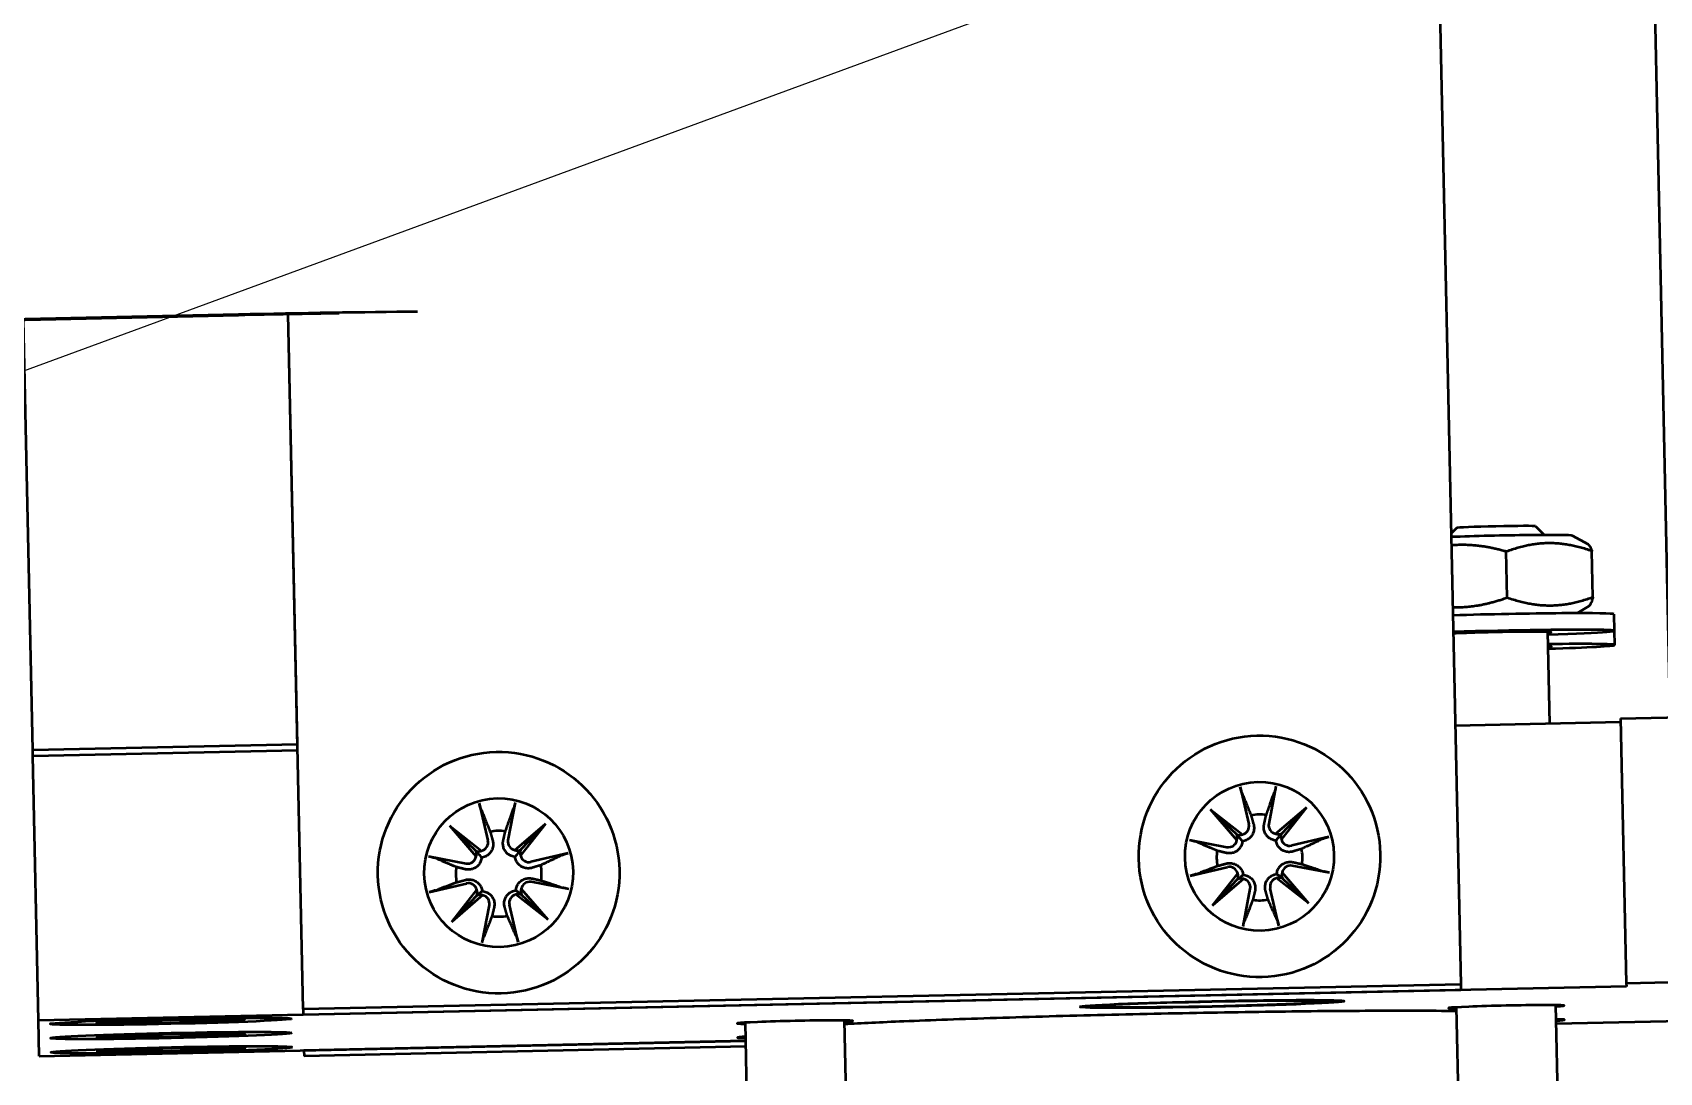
# Model space of a CAD drawing. Header units: millimetres. Extents: x 0 to 2625, y 0 to 1856.
# Drawn here: x 1820.19 to 1869.36, y 1481.86 to 1513.28 of the extents above; entities that cross this region are included whole.
import ezdxf

# ---------------------------------------------------------------- set-up
doc = ezdxf.new("R2010")
doc.units = ezdxf.units.MM
doc.header["$LTSCALE"] = 6.25
doc.layers.add('Symbol (ISO)', color=7, linetype='Continuous', lineweight=25)
doc.layers.add('Visible (ISO)', color=7, linetype='Continuous', lineweight=50)
doc.styles.add('Note Text (ISO)', font='tahoma.ttf')
doc.dimstyles.new('Default - Method 1b (ISO)$7', dxfattribs={"dimscale": 6.25, "dimtxt": 3.5, "dimasz": 2.5, "dimexe": 3.175, "dimexo": 0, "dimgap": 0.762, "dimtad": 1, "dimtoh": 1, "dimrnd": 1e-08, "dimtxsty": 'Note Text (ISO)', "dimcen": 0.09, "dimdle": 10, "dimclrd": 256, "dimclre": 256, "dimclrt": 256, "dimazin": 2, "dimtfac": 1, "dimtmove": 0, "dimatfit": 3, "dimfxl": 1, "dimtolj": 1, "dimlwd": -1, "dimlwe": -1, "dimarcsym": 0})

msp = doc.modelspace()

# ---------------------------------------------------------------- linework, layer by layer
at = {"layer": 'Visible (ISO)'}
for p, q in [((1860.038, 1639.453), (1863.361, 1484.524)), ((1869.69, 1492.595), (1868.271, 1558.745)), ((1826.419, 1504.764), (1810.423, 1504.421)), ((1810.423, 1504.399), (1826.419, 1504.742)), ((1828.369, 1483.773), (1827.919, 1504.772)), ((1828.198, 1491.77), (1827.919, 1504.772)), ((1820.2, 1491.598), (1819.921, 1504.603)), ((1863.231, 1498.314), (1863.069, 1498.145)), ((1865.617, 1498.365), (1865.892, 1498.102)), ((1866.728, 1498.083), (1867.207, 1497.821)), ((1864.764, 1496.213), (1864.734, 1497.601)), ((1867.355, 1496.229), (1867.325, 1497.617)), ((1866.877, 1495.739), (1867.228, 1495.952)), ((1867.981, 1495.708), (1867.992, 1495.209)), ((1866.052, 1492.41), (1865.992, 1495.178)), ((1867.992, 1495.209), (1868.001, 1494.78)), ((1868.19, 1492.563), (1893.184, 1493.099)), ((1863.194, 1492.349), (1868.192, 1492.456)), ((1868.19, 1492.563), (1868.362, 1484.567)), ((1828.198, 1491.77), (1820.2, 1491.598)), ((1820.203, 1491.427), (1820.2, 1491.598)), ((1820.203, 1491.427), (1828.202, 1491.598)), ((1820.375, 1483.43), (1820.203, 1491.427)), ((1856.691, 1490.49), (1856.953, 1489.366)), ((1857.773, 1490.513), (1857.559, 1489.379)), ((1833.696, 1489.997), (1833.959, 1488.873)), ((1834.778, 1490.02), (1834.564, 1488.885)), ((1857.765, 1489.075), (1858.695, 1489.873)), ((1858.695, 1489.873), (1857.937, 1488.91)), ((1858.695, 1489.873), (1857.938, 1489.079)), ((1834.771, 1488.582), (1835.7, 1489.38)), ((1835.7, 1489.38), (1834.942, 1488.417)), ((1835.7, 1489.38), (1834.943, 1488.586)), ((1855.797, 1489.811), (1856.76, 1489.053)), ((1855.797, 1489.811), (1856.587, 1489.05)), ((1856.595, 1488.881), (1855.797, 1489.811)), ((1832.802, 1489.318), (1833.765, 1488.56)), ((1832.802, 1489.318), (1833.592, 1488.557)), ((1833.601, 1488.388), (1832.802, 1489.318)), ((1855.157, 1488.889), (1856.291, 1488.675)), ((1859.374, 1488.98), (1858.25, 1488.717)), ((1832.162, 1488.396), (1833.297, 1488.182)), ((1836.379, 1488.486), (1835.255, 1488.224)), ((1855.18, 1487.807), (1856.304, 1488.07)), ((1857.959, 1487.905), (1858.757, 1486.976)), ((1859.397, 1487.897), (1858.263, 1488.112)), ((1832.185, 1487.314), (1833.31, 1487.577)), ((1834.964, 1487.412), (1835.763, 1486.482)), ((1836.402, 1487.404), (1835.268, 1487.619)), ((1855.859, 1486.913), (1856.617, 1487.876)), ((1856.789, 1487.712), (1855.859, 1486.913)), ((1855.859, 1486.913), (1856.616, 1487.7)), ((1856.781, 1486.274), (1856.995, 1487.408)), ((1857.863, 1486.297), (1857.601, 1487.421)), ((1858.757, 1486.976), (1857.794, 1487.733)), ((1858.757, 1486.976), (1857.967, 1487.728)), ((1832.864, 1486.42), (1833.622, 1487.383)), ((1833.794, 1487.219), (1832.864, 1486.42)), ((1832.864, 1486.42), (1833.621, 1487.206)), ((1833.786, 1485.78), (1834.001, 1486.915)), ((1834.869, 1485.804), (1834.606, 1486.928)), ((1835.763, 1486.482), (1834.799, 1487.24)), ((1835.763, 1486.482), (1834.972, 1487.235)), ((1868.362, 1484.567), (1893.356, 1485.103)), ((1868.364, 1484.46), (1820.375, 1483.43)), ((1863.361, 1484.524), (1828.369, 1483.773)), ((1863.361, 1484.524), (1863.365, 1484.352)), ((1868.362, 1484.567), (1868.364, 1484.46)), ((1863.365, 1484.352), (1828.373, 1483.602)), ((1859.34, 1484.007), (1859.38, 1484.049)), ((1824.917, 1483.466), (1824.678, 1483.436)), ((1824.879, 1483.434), (1825.825, 1483.471)), ((1825.825, 1483.471), (1825.047, 1483.434)), ((1826.485, 1483.466), (1825.355, 1483.436)), ((1828.369, 1483.773), (1828.373, 1483.602)), ((1852.343, 1483.857), (1852.301, 1483.898)), ((1863.383, 1476.924), (1863.235, 1483.833)), ((1866.382, 1476.988), (1866.234, 1483.897)), ((1820.398, 1482.358), (1820.375, 1483.43)), ((1822.267, 1483.375), (1823.397, 1483.394)), ((1822.268, 1483.352), (1823.397, 1483.381)), ((1822.926, 1483.409), (1823.873, 1483.412)), ((1823.705, 1483.405), (1822.926, 1483.409)), ((1822.928, 1483.347), (1823.706, 1483.384)), ((1823.874, 1483.384), (1822.928, 1483.347)), ((1822.936, 1482.98), (1823.883, 1482.984)), ((1823.714, 1482.976), (1822.936, 1482.98)), ((1823.834, 1483.442), (1824.073, 1483.423)), ((1823.836, 1483.352), (1824.074, 1483.381)), ((1823.843, 1483.014), (1824.083, 1482.995)), ((1824.079, 1483.422), (1824.081, 1483.449)), ((1824.08, 1483.383), (1824.084, 1483.449)), ((1824.088, 1482.994), (1824.09, 1483.02)), ((1824.089, 1482.954), (1824.093, 1483.02)), ((1824.674, 1483.395), (1824.666, 1483.461)), ((1824.673, 1483.435), (1824.67, 1483.461)), ((1824.683, 1482.967), (1824.676, 1483.033)), ((1824.919, 1483.375), (1824.679, 1483.394)), ((1824.682, 1483.006), (1824.679, 1483.033)), ((1824.926, 1483.037), (1824.688, 1483.008)), ((1825.826, 1483.409), (1824.879, 1483.405)), ((1824.888, 1483.005), (1825.834, 1483.042)), ((1825.835, 1482.98), (1824.888, 1482.976)), ((1825.047, 1483.412), (1825.826, 1483.409)), ((1825.834, 1483.042), (1825.056, 1483.005)), ((1825.057, 1482.984), (1825.835, 1482.98)), ((1826.485, 1483.442), (1825.356, 1483.423)), ((1826.494, 1483.037), (1825.364, 1483.008)), ((1826.494, 1483.014), (1825.365, 1482.995)), ((1841.888, 1476.463), (1841.74, 1483.372)), ((1844.887, 1476.527), (1844.739, 1483.436)), ((1866.246, 1483.342), (1870.886, 1483.441)), ((1820.398, 1482.358), (1841.752, 1482.816)), ((1822.277, 1482.946), (1823.406, 1482.966)), ((1822.277, 1482.923), (1823.407, 1482.953)), ((1822.286, 1482.518), (1823.415, 1482.537)), ((1822.286, 1482.495), (1823.416, 1482.524)), ((1822.937, 1482.918), (1823.715, 1482.955)), ((1823.883, 1482.955), (1822.937, 1482.918)), ((1822.945, 1482.551), (1823.892, 1482.555)), ((1823.724, 1482.548), (1822.945, 1482.551)), ((1822.946, 1482.489), (1823.724, 1482.526)), ((1823.892, 1482.526), (1822.946, 1482.489)), ((1823.845, 1482.923), (1824.083, 1482.953)), ((1823.852, 1482.585), (1824.092, 1482.566)), ((1823.854, 1482.495), (1824.093, 1482.524)), ((1824.097, 1482.565), (1824.099, 1482.591)), ((1824.098, 1482.525), (1824.103, 1482.591)), ((1824.692, 1482.538), (1824.685, 1482.604)), ((1824.928, 1482.946), (1824.688, 1482.966)), ((1824.691, 1482.578), (1824.688, 1482.604)), ((1824.935, 1482.608), (1824.697, 1482.579)), ((1824.937, 1482.518), (1824.698, 1482.537)), ((1824.897, 1482.577), (1825.843, 1482.614)), ((1825.845, 1482.551), (1824.898, 1482.548)), ((1825.843, 1482.614), (1825.065, 1482.577)), ((1825.066, 1482.555), (1825.845, 1482.551)), ((1826.503, 1482.608), (1825.374, 1482.579)), ((1826.504, 1482.585), (1825.374, 1482.566)), ((1841.752, 1482.816), (1828.396, 1482.53)), ((1828.396, 1482.53), (1828.4, 1482.358)), ((1841.755, 1482.645), (1828.4, 1482.358))]:
    msp.add_line(p, q, dxfattribs=at)
for centre, major_axis, ratio, start_param, end_param in [((1826.424, 1504.539), (-10.498, -0.225), 0.021443, 4.171289, 4.712389), ((1826.424, 1504.539), (9.498, 0.204), 0.021443, 1.244913, 1.570796), ((1864.424, 1498.339), (1.193, 0.026), 0.021443, 0.021449, 3.120143), ((1864.431, 1498.032), (2.299, 0.049), 0.021443, 0.037157, 2.202732), ((1864.482, 1495.633), (3.499, 0.075), 0.021443, 0, 1.969451), ((1864.493, 1495.134), (3.499, 0.075), 0.021443, 5.1553, 8.252637), ((1864.493, 1495.134), (1.6, 0.034), 0.021443, 5.927764, 8.868341), ((1864.502, 1494.705), (3.499, 0.075), 0.021443, 5.1553, 7.411071), ((1864.502, 1494.705), (1.6, 0.034), 0.021443, 5.927764, 6.638606), ((1856.7, 1489.306), (0.253, 0.06), 0.99979, 4.712389, 6.280259), ((1857.278, 1488.361), (1.297, 0.028), 0.99977, 1.392262, 1.749331), ((1857.814, 1489.33), (-0.256, 0.048), 0.99979, 0, 1.56787), ((1834.283, 1487.868), (1.297, 0.028), 0.99977, 1.392262, 1.749331), ((1834.82, 1488.837), (-0.256, 0.048), 0.99979, 0, 1.56787), ((1856.34, 1488.931), (0.256, -0.048), 0.99979, 4.712389, 6.280259), ((1856.677, 1489.282), (0.096, 0.23), 0.954944, 3.169853, 3.908668), ((1856.367, 1488.959), (0.232, -0.067), 0.968638, 6.233445, 6.97226), ((1857.838, 1489.307), (0.106, -0.225), 0.954944, 5.51611, 6.254925), ((1858.161, 1488.997), (-0.228, -0.076), 0.968638, 5.59411, 6.332925), ((1858.19, 1488.97), (-0.253, -0.06), 0.99979, 0, 1.56787), ((1833.345, 1488.437), (0.256, -0.048), 0.99979, 4.712389, 6.280259), ((1833.683, 1488.789), (0.096, 0.23), 0.954944, 3.169853, 3.908668), ((1833.373, 1488.466), (0.232, -0.067), 0.968638, 6.233445, 6.97226), ((1833.705, 1488.813), (0.253, 0.06), 0.99979, 4.712389, 6.280259), ((1834.843, 1488.814), (0.106, -0.225), 0.954944, 5.51611, 6.254925), ((1835.167, 1488.504), (-0.228, -0.076), 0.968638, 5.59411, 6.332925), ((1835.196, 1488.477), (-0.253, -0.06), 0.99979, 0, 1.56787), ((1857.278, 1488.361), (-1.297, -0.028), 0.99977, 6.104651, 6.46172), ((1857.278, 1488.361), (1.297, 0.028), 0.99977, 6.104651, 6.46172), ((1834.283, 1487.868), (-1.297, -0.028), 0.99977, 6.104651, 6.46172), ((1834.283, 1487.868), (1.297, 0.028), 0.99977, 6.104651, 6.46172), ((1856.364, 1487.816), (0.253, 0.06), 0.99979, 0, 1.56787), ((1858.186, 1487.837), (-0.122, -0.216), 0.956007, 4.925665, 5.66448), ((1858.214, 1487.856), (-0.256, 0.048), 0.99979, 4.712389, 6.280259), ((1833.369, 1487.323), (0.253, 0.06), 0.99979, 0, 1.56787), ((1835.192, 1487.344), (-0.122, -0.216), 0.956007, 4.925665, 5.66448), ((1835.219, 1487.363), (-0.256, 0.048), 0.99979, 4.712389, 6.280259), ((1856.392, 1487.798), (-0.131, 0.211), 0.956007, 3.760298, 4.499113), ((1856.716, 1487.489), (0.233, 0.058), 0.970472, 1.025147, 1.763962), ((1856.74, 1487.456), (0.256, -0.048), 0.99979, 0, 1.56787), ((1857.854, 1487.48), (-0.253, -0.06), 0.99979, 4.712389, 6.280259), ((1857.877, 1487.514), (-0.235, 0.048), 0.970472, 4.519224, 5.258039), ((1833.398, 1487.305), (-0.131, 0.211), 0.956007, 3.760298, 4.499113), ((1833.721, 1486.996), (0.233, 0.058), 0.970472, 1.025147, 1.763962), ((1833.745, 1486.963), (0.256, -0.048), 0.99979, 0, 1.56787), ((1834.859, 1486.987), (-0.253, -0.06), 0.99979, 4.712389, 6.280259), ((1834.882, 1487.02), (-0.235, 0.048), 0.970472, 4.519224, 5.258039), ((1857.278, 1488.361), (-1.297, -0.028), 0.99977, 1.392262, 1.749331), ((1834.283, 1487.868), (-1.297, -0.028), 0.99977, 1.392262, 1.749331), ((1824.376, 1483.409), (-2.168, -0.046), 0.021397, 4.460514, 4.964264), ((1864.735, 1483.846), (-1.75, -0.038), 0.021443, 2.600493, 6.824285), ((1864.744, 1483.417), (1.75, 0.038), 0.021443, 5.742086, 6.824285), ((1823.451, 1483.401), (0.26, 0.006), 0.021443, 4.50411, 6.071979), ((1823.451, 1483.377), (0.26, 0.006), 0.021443, 0.211206, 1.779076), ((1823.46, 1482.972), (0.26, 0.006), 0.021443, 4.50411, 6.071979), ((1823.484, 1483.185), (0.196, 0.421), 0.299125, 5.395606, 5.413794), ((1823.484, 1483.16), (-0.199, -0.414), 0.293698, 2.274324, 2.356068), ((1823.493, 1482.756), (0.196, 0.421), 0.299125, 5.395606, 5.413794), ((1823.493, 1482.731), (-0.199, -0.414), 0.293698, 2.274324, 2.356068), ((1824.385, 1482.98), (-2.168, -0.046), 0.021397, 4.460514, 4.964264), ((1823.801, 1483.16), (-0.189, 0.412), 0.380316, 5.103434, 5.186809), ((1823.81, 1482.731), (-0.189, 0.412), 0.380316, 5.103434, 5.186809), ((1823.819, 1483.417), (0.26, 0.006), 0.021443, 4.923595, 6.491465), ((1823.82, 1483.377), (0.26, 0.006), 0.021443, 6.074906, 7.642776), ((1823.828, 1482.988), (0.26, 0.006), 0.021443, 4.923595, 6.491465), ((1824.933, 1483.441), (-0.26, -0.006), 0.021443, 6.074906, 7.642776), ((1824.934, 1483.401), (-0.26, -0.006), 0.021443, 4.923595, 6.491465), ((1824.942, 1483.012), (-0.26, -0.006), 0.021443, 6.074906, 7.642776), ((1824.943, 1482.972), (-0.26, -0.006), 0.021443, 4.923595, 6.491465), ((1824.962, 1483.185), (-0.171, -0.42), 0.380316, 4.237969, 4.321344), ((1824.971, 1482.756), (-0.171, -0.42), 0.380316, 4.237969, 4.321344), ((1825.278, 1483.199), (-0.217, 0.406), 0.293698, 0.785525, 0.867269), ((1825.278, 1483.223), (0.214, -0.412), 0.299125, 4.010984, 4.029172), ((1825.301, 1483.441), (-0.26, -0.006), 0.021443, 0.211206, 1.779076), ((1825.302, 1483.417), (-0.26, -0.006), 0.021443, 4.50411, 6.071979), ((1825.287, 1482.77), (-0.217, 0.406), 0.293698, 0.785525, 0.867269), ((1825.287, 1482.795), (0.214, -0.412), 0.299125, 4.010984, 4.029172), ((1825.311, 1483.012), (-0.26, -0.006), 0.021443, 0.211206, 1.779076), ((1825.311, 1482.988), (-0.26, -0.006), 0.021443, 4.50411, 6.071979), ((1843.24, 1483.384), (-1.75, -0.038), 0.021443, 2.600493, 6.824285), ((1823.46, 1482.948), (0.26, 0.006), 0.021443, 0.211206, 1.779076), ((1823.469, 1482.543), (0.26, 0.006), 0.021443, 4.50411, 6.071979), ((1823.47, 1482.52), (0.26, 0.006), 0.021443, 0.211206, 1.779076), ((1823.502, 1482.328), (0.196, 0.421), 0.299125, 5.395606, 5.413794), ((1823.503, 1482.303), (-0.199, -0.414), 0.293698, 2.274324, 2.356068), ((1824.395, 1482.552), (-2.168, -0.046), 0.021397, 4.460514, 4.964264), ((1823.819, 1482.303), (-0.189, 0.412), 0.380316, 5.103434, 5.186809), ((1823.829, 1482.948), (0.26, 0.006), 0.021443, 6.074906, 7.642776), ((1823.837, 1482.559), (0.26, 0.006), 0.021443, 4.923595, 6.491465), ((1823.838, 1482.52), (0.26, 0.006), 0.021443, 6.074906, 7.642776), ((1824.951, 1482.583), (-0.26, -0.006), 0.021443, 6.074906, 7.642776), ((1824.952, 1482.543), (-0.26, -0.006), 0.021443, 4.923595, 6.491465), ((1824.98, 1482.328), (-0.171, -0.42), 0.380316, 4.237969, 4.321344), ((1825.297, 1482.341), (-0.217, 0.406), 0.293698, 0.785525, 0.867269), ((1825.296, 1482.366), (0.214, -0.412), 0.299125, 4.010984, 4.029172), ((1825.32, 1482.583), (-0.26, -0.006), 0.021443, 0.211206, 1.779076), ((1825.32, 1482.559), (-0.26, -0.006), 0.021443, 4.50411, 6.071979), ((1843.249, 1482.956), (-1.75, -0.038), 0.021443, 5.742085, 6.824285)]:
    msp.add_ellipse(centre, major_axis=major_axis, ratio=ratio, start_param=start_param, end_param=end_param, dxfattribs=at)
for centre, major_axis, ratio in [((1857.277, 1488.393), (3.649, 0.078), 0.99977), ((1834.282, 1487.9), (3.649, 0.078), 0.99977), ((1857.277, 1488.393), (-2.249, -0.048), 0.99977), ((1834.282, 1487.9), (-2.249, -0.048), 0.99977), ((1855.841, 1483.934), (-3.999, -0.086), 0.021443), ((1855.841, 1483.934), (3.499, 0.075), 0.021443), ((1824.376, 1483.409), (3.649, 0.078), 0.021443), ((1824.376, 1483.409), (2.249, 0.048), 0.021443), ((1824.385, 1482.98), (3.649, 0.078), 0.021443), ((1824.385, 1482.98), (2.249, 0.048), 0.021443), ((1824.395, 1482.551), (3.649, 0.078), 0.021443), ((1824.395, 1482.551), (2.249, 0.048), 0.021443)]:
    msp.add_ellipse(centre, major_axis=major_axis, ratio=ratio, dxfattribs=at)
for points, weights in [([(1864.734, 1497.601), (1863.844, 1497.854), (1863.077, 1497.789)], [1, 1.08946331452, 1.07545336736]), ([(1867.325, 1497.617), (1866.02, 1498.067), (1864.734, 1497.601)], [1, 1.15470053838, 1]), ([(1867.207, 1497.821), (1867.261, 1497.791), (1867.325, 1497.617)], [1.07279356171, 1.05857628318, 1]), ([(1863.117, 1495.921), (1863.886, 1495.904), (1864.764, 1496.213)], [1.07545336737, 1.0894633145, 1]), ([(1864.764, 1496.213), (1866.069, 1495.763), (1867.355, 1496.229)], [1, 1.15470053838, 1]), ([(1867.355, 1496.229), (1867.289, 1495.989), (1867.228, 1495.952)], [1, 1.06932694824, 1.07651803318]), ([(1856.742, 1490.31), (1856.91, 1489.901), (1857.02, 1489.632)], [1.00292654222, 1.02395882036, 1]), ([(1857.481, 1489.642), (1857.579, 1489.916), (1857.729, 1490.332)], [1, 1.02395882035, 1.00292654222]), ([(1833.747, 1489.817), (1833.915, 1489.408), (1834.025, 1489.139)], [1.00292654222, 1.02395882036, 1]), ([(1834.486, 1489.148), (1834.584, 1489.422), (1834.734, 1489.838)], [1, 1.02395882035, 1.00292654222]), ([(1857.02, 1489.632), (1857.062, 1489.482), (1857.095, 1489.363)], [1, 1.12336464918, 1.24422028802]), ([(1857.417, 1489.37), (1857.445, 1489.49), (1857.481, 1489.642)], [1.24422028802, 1.12336464918, 1]), ([(1834.025, 1489.139), (1834.067, 1488.988), (1834.101, 1488.87)], [1, 1.12336464918, 1.24422028802]), ([(1834.422, 1488.877), (1834.45, 1488.997), (1834.486, 1489.148)], [1.24422028802, 1.12336464918, 1]), ([(1859.197, 1488.926), (1858.806, 1488.74), (1858.549, 1488.619)], [1.00292654222, 1.02395882036, 1]), ([(1836.202, 1488.432), (1835.812, 1488.247), (1835.554, 1488.125)], [1.00292654222, 1.02395882036, 1]), ([(1855.997, 1488.564), (1855.734, 1488.674), (1855.336, 1488.843)], [1, 1.02395882036, 1.00292654222]), ([(1856.265, 1488.497), (1856.147, 1488.526), (1855.997, 1488.564)], [1.24422028802, 1.12336464918, 1]), ([(1858.549, 1488.619), (1858.4, 1488.575), (1858.283, 1488.54)], [1, 1.12336464918, 1.24422028802]), ([(1833.002, 1488.071), (1832.739, 1488.181), (1832.341, 1488.35)], [1, 1.02395882036, 1.00292654222]), ([(1833.271, 1488.004), (1833.152, 1488.033), (1833.002, 1488.071)], [1.24422028802, 1.12336464918, 1]), ([(1835.554, 1488.125), (1835.406, 1488.082), (1835.289, 1488.047)], [1, 1.12336464918, 1.24422028802]), ([(1855.357, 1487.856), (1855.748, 1488.005), (1856.007, 1488.103)], [1.00292654222, 1.02395882036, 1]), ([(1856.007, 1488.103), (1856.155, 1488.144), (1856.272, 1488.175)], [1, 1.12336464918, 1.24422028802]), ([(1858.29, 1488.219), (1858.409, 1488.192), (1858.559, 1488.158)], [1.24422028802, 1.12336464918, 1]), ([(1858.559, 1488.158), (1858.821, 1488.071), (1859.218, 1487.939)], [1, 1.02395882036, 1.00292654222]), ([(1832.362, 1487.363), (1832.754, 1487.512), (1833.012, 1487.61)], [1.00292654222, 1.02395882036, 1]), ([(1833.012, 1487.61), (1833.16, 1487.65), (1833.277, 1487.682)], [1, 1.12336464918, 1.24422028802]), ([(1835.296, 1487.726), (1835.414, 1487.699), (1835.564, 1487.665)], [1.24422028802, 1.12336464918, 1]), ([(1835.564, 1487.665), (1835.826, 1487.578), (1836.224, 1487.446)], [1, 1.02395882036, 1.00292654222]), ([(1857.075, 1487.08), (1856.976, 1486.83), (1856.825, 1486.45)], [1, 1.02395882035, 1.00292654222]), ([(1857.139, 1487.346), (1857.11, 1487.229), (1857.075, 1487.08)], [1.24422028802, 1.12336464918, 1]), ([(1857.535, 1487.09), (1857.493, 1487.237), (1857.46, 1487.352)], [1, 1.12336464918, 1.24422028802]), ([(1857.812, 1486.471), (1857.645, 1486.844), (1857.535, 1487.09)], [1.00292654222, 1.02395882036, 1]), ([(1834.08, 1486.587), (1833.981, 1486.337), (1833.83, 1485.957)], [1, 1.02395882035, 1.00292654222]), ([(1834.144, 1486.852), (1834.116, 1486.735), (1834.08, 1486.587)], [1.24422028802, 1.12336464918, 1]), ([(1834.541, 1486.597), (1834.499, 1486.744), (1834.465, 1486.859)], [1, 1.12336464918, 1.24422028802]), ([(1834.817, 1485.978), (1834.65, 1486.351), (1834.541, 1486.597)], [1.00292654222, 1.02395882036, 1])]:
    msp.add_rational_spline(points, weights, degree=2, dxfattribs=at)
for points, knots in [([(1856.742, 1490.31), (1856.738, 1490.32), (1856.733, 1490.334), (1856.723, 1490.366), (1856.716, 1490.39), (1856.704, 1490.436), (1856.696, 1490.465), (1856.691, 1490.49)], [0.07019749, 0.07019749, 0.07019749, 0.07019749, 0.07644591, 0.07644591, 0.08406722, 0.08406722, 0.09169213, 0.09169213, 0.09169213, 0.09169213]), ([(1857.773, 1490.513), (1857.768, 1490.488), (1857.762, 1490.459), (1857.752, 1490.412), (1857.746, 1490.388), (1857.737, 1490.355), (1857.733, 1490.342), (1857.729, 1490.332)], [0.03061008, 0.03061008, 0.03061008, 0.03061008, 0.03823499, 0.03823499, 0.0458563, 0.0458563, 0.05210472, 0.05210472, 0.05210472, 0.05210472]), ([(1833.747, 1489.817), (1833.744, 1489.827), (1833.739, 1489.841), (1833.728, 1489.872), (1833.721, 1489.897), (1833.709, 1489.943), (1833.702, 1489.972), (1833.696, 1489.997)], [0.07019749, 0.07019749, 0.07019749, 0.07019749, 0.07644591, 0.07644591, 0.08406722, 0.08406722, 0.09169213, 0.09169213, 0.09169213, 0.09169213]), ([(1834.778, 1490.02), (1834.774, 1489.995), (1834.768, 1489.965), (1834.757, 1489.919), (1834.751, 1489.894), (1834.742, 1489.862), (1834.738, 1489.848), (1834.734, 1489.838)], [0.03061008, 0.03061008, 0.03061008, 0.03061008, 0.03823499, 0.03823499, 0.0458563, 0.0458563, 0.05210472, 0.05210472, 0.05210472, 0.05210472]), ([(1857.776, 1488.874), (1857.755, 1488.875), (1857.734, 1488.878), (1857.675, 1488.891), (1857.638, 1488.906), (1857.573, 1488.943), (1857.541, 1488.968), (1857.488, 1489.025), (1857.466, 1489.057), (1857.432, 1489.124), (1857.418, 1489.165), (1857.405, 1489.249), (1857.404, 1489.292), (1857.41, 1489.33), (1857.411, 1489.343), (1857.414, 1489.357), (1857.417, 1489.37)], [-0.0659029, -0.0659029, -0.0659029, -0.0659029, -0.0596617, -0.0596617, -0.04848472, -0.04848472, -0.03730774, -0.03730774, -0.02613076, -0.02613076, -0.01306538, -0.01306538, 0, 0, 0, 0.00449293, 0.00449293, 0.00449293, 0.00449293]), ([(1834.781, 1488.381), (1834.76, 1488.382), (1834.739, 1488.385), (1834.68, 1488.398), (1834.643, 1488.413), (1834.578, 1488.45), (1834.547, 1488.475), (1834.493, 1488.532), (1834.472, 1488.564), (1834.437, 1488.631), (1834.424, 1488.672), (1834.41, 1488.756), (1834.41, 1488.798), (1834.415, 1488.837), (1834.417, 1488.85), (1834.419, 1488.864), (1834.422, 1488.877)], [-0.0659029, -0.0659029, -0.0659029, -0.0659029, -0.0596617, -0.0596617, -0.04848472, -0.04848472, -0.03730774, -0.03730774, -0.02613076, -0.02613076, -0.01306538, -0.01306538, 0, 0, 0, 0.00449293, 0.00449293, 0.00449293, 0.00449293]), ([(1855.157, 1488.889), (1855.182, 1488.885), (1855.211, 1488.878), (1855.257, 1488.868), (1855.281, 1488.861), (1855.313, 1488.851), (1855.326, 1488.847), (1855.336, 1488.843)], [0.03061008, 0.03061008, 0.03061008, 0.03061008, 0.03823499, 0.03823499, 0.0458563, 0.0458563, 0.05210472, 0.05210472, 0.05210472, 0.05210472]), ([(1856.587, 1489.05), (1856.59, 1489.047), (1856.592, 1489.045), (1856.627, 1489.007), (1856.651, 1488.979), (1856.704, 1488.918), (1856.731, 1488.885), (1856.758, 1488.852)], [-3.4122529, -3.4122529, -3.4122529, -3.4122529, -3.4079697, -3.4079697, -3.3501311, -3.3501311, -3.2516103, -3.2516103, -3.2516103, -3.2516103]), ([(1857.095, 1489.363), (1857.099, 1489.35), (1857.102, 1489.337), (1857.111, 1489.285), (1857.113, 1489.243), (1857.103, 1489.158), (1857.091, 1489.117), (1857.059, 1489.048), (1857.039, 1489.015), (1856.988, 1488.956), (1856.958, 1488.93), (1856.895, 1488.89), (1856.858, 1488.874), (1856.8, 1488.858), (1856.779, 1488.854), (1856.758, 1488.852)], [0.15793693, 0.15793693, 0.15793693, 0.15793693, 0.16242986, 0.16242986, 0.17549524, 0.17549524, 0.18856062, 0.18856062, 0.1997376, 0.1997376, 0.21091458, 0.21091458, 0.22209156, 0.22209156, 0.22833276, 0.22833276, 0.22833276, 0.22833276]), ([(1857.938, 1489.079), (1857.935, 1489.076), (1857.933, 1489.073), (1857.9, 1489.035), (1857.877, 1489.006), (1857.827, 1488.942), (1857.801, 1488.908), (1857.776, 1488.874)], [-3.4122529, -3.4122529, -3.4122529, -3.4122529, -3.4079697, -3.4079697, -3.3501311, -3.3501311, -3.2516103, -3.2516103, -3.2516103, -3.2516103]), ([(1858.283, 1488.54), (1858.27, 1488.536), (1858.257, 1488.533), (1858.206, 1488.523), (1858.164, 1488.521), (1858.081, 1488.531), (1858.04, 1488.542), (1857.972, 1488.573), (1857.939, 1488.593), (1857.88, 1488.643), (1857.854, 1488.674), (1857.814, 1488.737), (1857.798, 1488.773), (1857.782, 1488.832), (1857.778, 1488.853), (1857.776, 1488.874)], [0.15793693, 0.15793693, 0.15793693, 0.15793693, 0.16242986, 0.16242986, 0.17549524, 0.17549524, 0.18856062, 0.18856062, 0.1997376, 0.1997376, 0.21091458, 0.21091458, 0.22209156, 0.22209156, 0.22833276, 0.22833276, 0.22833276, 0.22833276]), ([(1859.197, 1488.926), (1859.206, 1488.93), (1859.22, 1488.935), (1859.251, 1488.946), (1859.275, 1488.954), (1859.32, 1488.966), (1859.349, 1488.974), (1859.374, 1488.98)], [0.07019749, 0.07019749, 0.07019749, 0.07019749, 0.07644591, 0.07644591, 0.08406722, 0.08406722, 0.09169213, 0.09169213, 0.09169213, 0.09169213]), ([(1832.162, 1488.396), (1832.187, 1488.391), (1832.216, 1488.385), (1832.262, 1488.374), (1832.287, 1488.368), (1832.318, 1488.358), (1832.332, 1488.354), (1832.341, 1488.35)], [0.03061008, 0.03061008, 0.03061008, 0.03061008, 0.03823499, 0.03823499, 0.0458563, 0.0458563, 0.05210472, 0.05210472, 0.05210472, 0.05210472]), ([(1833.592, 1488.557), (1833.595, 1488.554), (1833.598, 1488.551), (1833.632, 1488.514), (1833.656, 1488.486), (1833.709, 1488.425), (1833.737, 1488.392), (1833.763, 1488.359)], [-3.4122529, -3.4122529, -3.4122529, -3.4122529, -3.4079697, -3.4079697, -3.3501311, -3.3501311, -3.2516103, -3.2516103, -3.2516103, -3.2516103]), ([(1834.101, 1488.87), (1834.104, 1488.857), (1834.107, 1488.844), (1834.116, 1488.792), (1834.118, 1488.75), (1834.108, 1488.665), (1834.096, 1488.624), (1834.065, 1488.555), (1834.044, 1488.522), (1833.994, 1488.463), (1833.963, 1488.437), (1833.9, 1488.397), (1833.864, 1488.381), (1833.805, 1488.365), (1833.784, 1488.361), (1833.763, 1488.359)], [0.15793693, 0.15793693, 0.15793693, 0.15793693, 0.16242986, 0.16242986, 0.17549524, 0.17549524, 0.18856062, 0.18856062, 0.1997376, 0.1997376, 0.21091458, 0.21091458, 0.22209156, 0.22209156, 0.22833276, 0.22833276, 0.22833276, 0.22833276]), ([(1834.943, 1488.586), (1834.941, 1488.583), (1834.938, 1488.58), (1834.905, 1488.541), (1834.882, 1488.512), (1834.833, 1488.449), (1834.806, 1488.414), (1834.781, 1488.381)], [-3.4122529, -3.4122529, -3.4122529, -3.4122529, -3.4079697, -3.4079697, -3.3501311, -3.3501311, -3.2516103, -3.2516103, -3.2516103, -3.2516103]), ([(1836.202, 1488.432), (1836.212, 1488.437), (1836.225, 1488.442), (1836.256, 1488.453), (1836.28, 1488.461), (1836.326, 1488.473), (1836.355, 1488.481), (1836.379, 1488.486)], [0.07019749, 0.07019749, 0.07019749, 0.07019749, 0.07644591, 0.07644591, 0.08406722, 0.08406722, 0.09169213, 0.09169213, 0.09169213, 0.09169213]), ([(1856.758, 1488.852), (1856.757, 1488.831), (1856.754, 1488.81), (1856.74, 1488.751), (1856.725, 1488.713), (1856.688, 1488.649), (1856.664, 1488.617), (1856.607, 1488.564), (1856.575, 1488.543), (1856.509, 1488.509), (1856.468, 1488.496), (1856.385, 1488.483), (1856.343, 1488.484), (1856.305, 1488.489), (1856.292, 1488.491), (1856.278, 1488.494), (1856.265, 1488.497)], [-0.0659029, -0.0659029, -0.0659029, -0.0659029, -0.0596617, -0.0596617, -0.04848472, -0.04848472, -0.03730774, -0.03730774, -0.02613076, -0.02613076, -0.01306538, -0.01306538, 0, 0, 0, 0.00449293, 0.00449293, 0.00449293, 0.00449293]), ([(1833.763, 1488.359), (1833.762, 1488.338), (1833.759, 1488.317), (1833.745, 1488.257), (1833.731, 1488.22), (1833.694, 1488.155), (1833.669, 1488.124), (1833.612, 1488.071), (1833.581, 1488.05), (1833.514, 1488.016), (1833.473, 1488.003), (1833.39, 1487.99), (1833.348, 1487.99), (1833.31, 1487.996), (1833.297, 1487.998), (1833.284, 1488), (1833.271, 1488.004)], [-0.0659029, -0.0659029, -0.0659029, -0.0659029, -0.0596617, -0.0596617, -0.04848472, -0.04848472, -0.03730774, -0.03730774, -0.02613076, -0.02613076, -0.01306538, -0.01306538, 0, 0, 0, 0.00449293, 0.00449293, 0.00449293, 0.00449293]), ([(1835.289, 1488.047), (1835.276, 1488.043), (1835.263, 1488.04), (1835.212, 1488.03), (1835.17, 1488.028), (1835.086, 1488.037), (1835.045, 1488.049), (1834.977, 1488.08), (1834.944, 1488.1), (1834.885, 1488.15), (1834.859, 1488.18), (1834.82, 1488.243), (1834.803, 1488.28), (1834.787, 1488.339), (1834.783, 1488.36), (1834.781, 1488.381)], [0.15793693, 0.15793693, 0.15793693, 0.15793693, 0.16242986, 0.16242986, 0.17549524, 0.17549524, 0.18856062, 0.18856062, 0.1997376, 0.1997376, 0.21091458, 0.21091458, 0.22209156, 0.22209156, 0.22833276, 0.22833276, 0.22833276, 0.22833276]), ([(1856.272, 1488.175), (1856.285, 1488.179), (1856.298, 1488.182), (1856.349, 1488.19), (1856.391, 1488.192), (1856.475, 1488.18), (1856.516, 1488.168), (1856.584, 1488.136), (1856.617, 1488.115), (1856.676, 1488.064), (1856.702, 1488.034), (1856.741, 1487.971), (1856.758, 1487.934), (1856.774, 1487.876), (1856.778, 1487.855), (1856.78, 1487.835)], [0.15793693, 0.15793693, 0.15793693, 0.15793693, 0.16242986, 0.16242986, 0.17549524, 0.17549524, 0.18856062, 0.18856062, 0.1997376, 0.1997376, 0.21091458, 0.21091458, 0.22209156, 0.22209156, 0.22833276, 0.22833276, 0.22833276, 0.22833276]), ([(1857.798, 1487.857), (1857.799, 1487.877), (1857.802, 1487.898), (1857.815, 1487.957), (1857.83, 1487.994), (1857.867, 1488.059), (1857.892, 1488.09), (1857.949, 1488.144), (1857.98, 1488.166), (1858.047, 1488.201), (1858.088, 1488.215), (1858.171, 1488.23), (1858.213, 1488.23), (1858.251, 1488.226), (1858.264, 1488.224), (1858.277, 1488.222), (1858.29, 1488.219)], [-0.0659029, -0.0659029, -0.0659029, -0.0659029, -0.0596617, -0.0596617, -0.04848472, -0.04848472, -0.03730774, -0.03730774, -0.02613076, -0.02613076, -0.01306538, -0.01306538, 0, 0, 0, 0.00449293, 0.00449293, 0.00449293, 0.00449293]), ([(1859.397, 1487.897), (1859.372, 1487.902), (1859.343, 1487.908), (1859.297, 1487.918), (1859.273, 1487.924), (1859.241, 1487.932), (1859.228, 1487.936), (1859.218, 1487.939)], [0.03061008, 0.03061008, 0.03061008, 0.03061008, 0.03823499, 0.03823499, 0.0458563, 0.0458563, 0.05210472, 0.05210472, 0.05210472, 0.05210472]), ([(1833.277, 1487.682), (1833.29, 1487.686), (1833.304, 1487.689), (1833.354, 1487.697), (1833.397, 1487.698), (1833.48, 1487.687), (1833.521, 1487.675), (1833.589, 1487.643), (1833.622, 1487.622), (1833.681, 1487.571), (1833.707, 1487.541), (1833.747, 1487.478), (1833.763, 1487.441), (1833.779, 1487.383), (1833.783, 1487.362), (1833.785, 1487.342)], [0.15793693, 0.15793693, 0.15793693, 0.15793693, 0.16242986, 0.16242986, 0.17549524, 0.17549524, 0.18856062, 0.18856062, 0.1997376, 0.1997376, 0.21091458, 0.21091458, 0.22209156, 0.22209156, 0.22833276, 0.22833276, 0.22833276, 0.22833276]), ([(1834.803, 1487.363), (1834.804, 1487.384), (1834.807, 1487.405), (1834.821, 1487.464), (1834.836, 1487.501), (1834.873, 1487.566), (1834.897, 1487.597), (1834.954, 1487.651), (1834.986, 1487.673), (1835.052, 1487.708), (1835.093, 1487.722), (1835.176, 1487.737), (1835.218, 1487.737), (1835.256, 1487.732), (1835.269, 1487.731), (1835.282, 1487.728), (1835.296, 1487.726)], [-0.0659029, -0.0659029, -0.0659029, -0.0659029, -0.0596617, -0.0596617, -0.04848472, -0.04848472, -0.03730774, -0.03730774, -0.02613076, -0.02613076, -0.01306538, -0.01306538, 0, 0, 0, 0.00449293, 0.00449293, 0.00449293, 0.00449293]), ([(1836.402, 1487.404), (1836.378, 1487.409), (1836.348, 1487.415), (1836.302, 1487.425), (1836.278, 1487.431), (1836.246, 1487.439), (1836.233, 1487.443), (1836.224, 1487.446)], [0.03061008, 0.03061008, 0.03061008, 0.03061008, 0.03823499, 0.03823499, 0.0458563, 0.0458563, 0.05210472, 0.05210472, 0.05210472, 0.05210472]), ([(1855.357, 1487.856), (1855.348, 1487.853), (1855.334, 1487.848), (1855.303, 1487.839), (1855.279, 1487.832), (1855.234, 1487.82), (1855.205, 1487.813), (1855.18, 1487.807)], [0.07019749, 0.07019749, 0.07019749, 0.07019749, 0.07644591, 0.07644591, 0.08406722, 0.08406722, 0.09169213, 0.09169213, 0.09169213, 0.09169213]), ([(1856.616, 1487.7), (1856.619, 1487.702), (1856.621, 1487.704), (1856.654, 1487.734), (1856.677, 1487.754), (1856.728, 1487.795), (1856.754, 1487.815), (1856.78, 1487.835)], [-3.4122529, -3.4122529, -3.4122529, -3.4122529, -3.4079697, -3.4079697, -3.3501311, -3.3501311, -3.2516103, -3.2516103, -3.2516103, -3.2516103]), ([(1856.78, 1487.835), (1856.801, 1487.833), (1856.822, 1487.83), (1856.881, 1487.816), (1856.918, 1487.801), (1856.983, 1487.764), (1857.014, 1487.74), (1857.068, 1487.684), (1857.089, 1487.652), (1857.124, 1487.586), (1857.137, 1487.546), (1857.151, 1487.464), (1857.151, 1487.422), (1857.146, 1487.385), (1857.144, 1487.372), (1857.142, 1487.359), (1857.139, 1487.346)], [-0.0659029, -0.0659029, -0.0659029, -0.0659029, -0.0596617, -0.0596617, -0.04848472, -0.04848472, -0.03730774, -0.03730774, -0.02613076, -0.02613076, -0.01306538, -0.01306538, 0, 0, 0, 0.00449293, 0.00449293, 0.00449293, 0.00449293]), ([(1857.46, 1487.352), (1857.456, 1487.365), (1857.453, 1487.378), (1857.444, 1487.428), (1857.443, 1487.47), (1857.453, 1487.553), (1857.465, 1487.593), (1857.496, 1487.661), (1857.517, 1487.693), (1857.567, 1487.752), (1857.598, 1487.777), (1857.661, 1487.817), (1857.697, 1487.834), (1857.756, 1487.85), (1857.777, 1487.854), (1857.798, 1487.857)], [0.15793693, 0.15793693, 0.15793693, 0.15793693, 0.16242986, 0.16242986, 0.17549524, 0.17549524, 0.18856062, 0.18856062, 0.1997376, 0.1997376, 0.21091458, 0.21091458, 0.22209156, 0.22209156, 0.22833276, 0.22833276, 0.22833276, 0.22833276]), ([(1857.967, 1487.728), (1857.964, 1487.731), (1857.962, 1487.733), (1857.927, 1487.762), (1857.903, 1487.78), (1857.851, 1487.819), (1857.824, 1487.838), (1857.798, 1487.857)], [-3.4122529, -3.4122529, -3.4122529, -3.4122529, -3.4079697, -3.4079697, -3.3501311, -3.3501311, -3.2516103, -3.2516103, -3.2516103, -3.2516103]), ([(1832.362, 1487.363), (1832.353, 1487.359), (1832.34, 1487.355), (1832.309, 1487.346), (1832.284, 1487.339), (1832.239, 1487.327), (1832.21, 1487.32), (1832.185, 1487.314)], [0.07019749, 0.07019749, 0.07019749, 0.07019749, 0.07644591, 0.07644591, 0.08406722, 0.08406722, 0.09169213, 0.09169213, 0.09169213, 0.09169213]), ([(1833.621, 1487.206), (1833.624, 1487.209), (1833.626, 1487.211), (1833.66, 1487.241), (1833.683, 1487.26), (1833.733, 1487.302), (1833.76, 1487.322), (1833.785, 1487.342)], [-3.4122529, -3.4122529, -3.4122529, -3.4122529, -3.4079697, -3.4079697, -3.3501311, -3.3501311, -3.2516103, -3.2516103, -3.2516103, -3.2516103]), ([(1833.785, 1487.342), (1833.806, 1487.34), (1833.827, 1487.337), (1833.886, 1487.323), (1833.923, 1487.308), (1833.988, 1487.271), (1834.02, 1487.247), (1834.073, 1487.19), (1834.095, 1487.159), (1834.129, 1487.093), (1834.143, 1487.053), (1834.156, 1486.971), (1834.156, 1486.929), (1834.151, 1486.891), (1834.149, 1486.878), (1834.147, 1486.865), (1834.144, 1486.852)], [-0.0659029, -0.0659029, -0.0659029, -0.0659029, -0.0596617, -0.0596617, -0.04848472, -0.04848472, -0.03730774, -0.03730774, -0.02613076, -0.02613076, -0.01306538, -0.01306538, 0, 0, 0, 0.00449293, 0.00449293, 0.00449293, 0.00449293]), ([(1834.465, 1486.859), (1834.462, 1486.872), (1834.459, 1486.885), (1834.45, 1486.935), (1834.448, 1486.977), (1834.458, 1487.059), (1834.47, 1487.1), (1834.502, 1487.168), (1834.522, 1487.2), (1834.573, 1487.258), (1834.603, 1487.284), (1834.666, 1487.324), (1834.703, 1487.341), (1834.761, 1487.357), (1834.782, 1487.361), (1834.803, 1487.363)], [0.15793693, 0.15793693, 0.15793693, 0.15793693, 0.16242986, 0.16242986, 0.17549524, 0.17549524, 0.18856062, 0.18856062, 0.1997376, 0.1997376, 0.21091458, 0.21091458, 0.22209156, 0.22209156, 0.22833276, 0.22833276, 0.22833276, 0.22833276]), ([(1834.972, 1487.235), (1834.97, 1487.238), (1834.967, 1487.24), (1834.933, 1487.268), (1834.909, 1487.287), (1834.857, 1487.326), (1834.829, 1487.345), (1834.803, 1487.363)], [-3.4122529, -3.4122529, -3.4122529, -3.4122529, -3.4079697, -3.4079697, -3.3501311, -3.3501311, -3.2516103, -3.2516103, -3.2516103, -3.2516103]), ([(1856.781, 1486.274), (1856.786, 1486.299), (1856.792, 1486.328), (1856.802, 1486.373), (1856.808, 1486.397), (1856.817, 1486.428), (1856.821, 1486.441), (1856.825, 1486.45)], [0.03061008, 0.03061008, 0.03061008, 0.03061008, 0.03823499, 0.03823499, 0.0458563, 0.0458563, 0.05210472, 0.05210472, 0.05210472, 0.05210472]), ([(1857.812, 1486.471), (1857.816, 1486.462), (1857.821, 1486.45), (1857.831, 1486.419), (1857.838, 1486.395), (1857.85, 1486.35), (1857.858, 1486.322), (1857.863, 1486.297)], [0.07019749, 0.07019749, 0.07019749, 0.07019749, 0.07644591, 0.07644591, 0.08406722, 0.08406722, 0.09169213, 0.09169213, 0.09169213, 0.09169213]), ([(1833.786, 1485.78), (1833.791, 1485.805), (1833.797, 1485.835), (1833.807, 1485.88), (1833.814, 1485.904), (1833.822, 1485.935), (1833.827, 1485.948), (1833.83, 1485.957)], [0.03061008, 0.03061008, 0.03061008, 0.03061008, 0.03823499, 0.03823499, 0.0458563, 0.0458563, 0.05210472, 0.05210472, 0.05210472, 0.05210472]), ([(1834.817, 1485.978), (1834.821, 1485.969), (1834.826, 1485.956), (1834.836, 1485.926), (1834.843, 1485.902), (1834.856, 1485.857), (1834.863, 1485.828), (1834.869, 1485.804)], [0.07019749, 0.07019749, 0.07019749, 0.07019749, 0.07644591, 0.07644591, 0.08406722, 0.08406722, 0.09169213, 0.09169213, 0.09169213, 0.09169213]), ([(1826.501, 1483.463), (1826.501, 1483.463), (1826.501, 1483.463), (1826.497, 1483.464), (1826.488, 1483.465), (1826.476, 1483.465)], [0.0336997, 0.0336997, 0.0336997, 0.0336997, 0.03815958, 0.03815958, 0.05694432, 0.05694432, 0.05694432, 0.05694432]), ([(1863.237, 1483.715), (1862.856, 1483.72), (1862.407, 1483.724), (1861.126, 1483.726), (1860.217, 1483.722), (1858.219, 1483.704), (1857.131, 1483.689), (1854.887, 1483.65), (1853.73, 1483.626), (1851.464, 1483.571), (1850.356, 1483.54), (1848.298, 1483.474), (1847.35, 1483.44), (1845.835, 1483.376), (1845.232, 1483.346), (1844.742, 1483.318)], [1.404097, 1.404097, 1.404097, 1.404097, 1.614857, 1.614857, 1.935828, 1.935828, 2.256186, 2.256186, 2.576397, 2.576397, 2.896597, 2.896597, 3.216911, 3.216911, 3.488265, 3.488265, 3.488265, 3.488265]), ([(1822.276, 1483.375), (1822.263, 1483.374), (1822.254, 1483.373), (1822.251, 1483.372), (1822.251, 1483.372), (1822.251, 1483.372)], [0.00401894, 0.00401894, 0.00401894, 0.00401894, 0.02421306, 0.02421306, 0.02725274, 0.02725274, 0.02725274, 0.02725274]), ([(1822.358, 1483.377), (1822.354, 1483.374), (1822.349, 1483.372), (1822.322, 1483.359), (1822.293, 1483.353), (1822.268, 1483.352)], [0.082514274, 0.082514274, 0.082514274, 0.082514274, 0.084067224, 0.084067224, 0.091692132, 0.091692132, 0.091692132, 0.091692132]), ([(1826.485, 1483.442), (1826.46, 1483.442), (1826.431, 1483.448), (1826.403, 1483.459), (1826.399, 1483.461), (1826.394, 1483.463)], [0.030610084, 0.030610084, 0.030610084, 0.030610084, 0.038234992, 0.038234992, 0.039787942, 0.039787942, 0.039787942, 0.039787942]), ([(1826.494, 1483.014), (1826.47, 1483.013), (1826.44, 1483.019), (1826.413, 1483.03), (1826.408, 1483.032), (1826.403, 1483.035)], [0.030610084, 0.030610084, 0.030610084, 0.030610084, 0.038234992, 0.038234992, 0.039787942, 0.039787942, 0.039787942, 0.039787942]), ([(1826.511, 1483.034), (1826.511, 1483.034), (1826.51, 1483.034), (1826.506, 1483.035), (1826.497, 1483.036), (1826.485, 1483.037)], [0.0336997, 0.0336997, 0.0336997, 0.0336997, 0.03815958, 0.03815958, 0.05694432, 0.05694432, 0.05694432, 0.05694432]), ([(1822.286, 1482.947), (1822.272, 1482.945), (1822.263, 1482.944), (1822.26, 1482.943), (1822.26, 1482.943), (1822.26, 1482.943)], [0.00401894, 0.00401894, 0.00401894, 0.00401894, 0.02421306, 0.02421306, 0.02725274, 0.02725274, 0.02725274, 0.02725274]), ([(1822.295, 1482.518), (1822.282, 1482.516), (1822.272, 1482.515), (1822.269, 1482.515), (1822.269, 1482.514), (1822.269, 1482.514)], [0.00401894, 0.00401894, 0.00401894, 0.00401894, 0.02421306, 0.02421306, 0.02725274, 0.02725274, 0.02725274, 0.02725274]), ([(1822.367, 1482.948), (1822.363, 1482.945), (1822.358, 1482.943), (1822.331, 1482.931), (1822.302, 1482.924), (1822.277, 1482.923)], [0.082514274, 0.082514274, 0.082514274, 0.082514274, 0.084067224, 0.084067224, 0.091692132, 0.091692132, 0.091692132, 0.091692132]), ([(1822.377, 1482.519), (1822.372, 1482.517), (1822.367, 1482.514), (1822.34, 1482.502), (1822.311, 1482.495), (1822.286, 1482.495)], [0.082514274, 0.082514274, 0.082514274, 0.082514274, 0.084067224, 0.084067224, 0.091692132, 0.091692132, 0.091692132, 0.091692132]), ([(1826.504, 1482.585), (1826.479, 1482.585), (1826.449, 1482.59), (1826.422, 1482.601), (1826.417, 1482.603), (1826.412, 1482.606)], [0.030610084, 0.030610084, 0.030610084, 0.030610084, 0.038234992, 0.038234992, 0.039787942, 0.039787942, 0.039787942, 0.039787942]), ([(1826.52, 1482.606), (1826.52, 1482.606), (1826.519, 1482.606), (1826.515, 1482.606), (1826.506, 1482.607), (1826.494, 1482.608)], [0.0336997, 0.0336997, 0.0336997, 0.0336997, 0.03815958, 0.03815958, 0.05694432, 0.05694432, 0.05694432, 0.05694432])]:
    msp.add_open_spline(points, degree=3, knots=knots, dxfattribs=at)
for points in [[(1824.917, 1483.466), (1824.916, 1483.466), (1824.916, 1483.466), (1824.916, 1483.466)], [(1823.835, 1483.442), (1823.835, 1483.442), (1823.834, 1483.442), (1823.834, 1483.442)], [(1823.844, 1483.014), (1823.844, 1483.014), (1823.844, 1483.014), (1823.843, 1483.014)], [(1824.926, 1483.037), (1824.925, 1483.037), (1824.925, 1483.037), (1824.925, 1483.037)], [(1823.853, 1482.585), (1823.853, 1482.585), (1823.853, 1482.585), (1823.852, 1482.585)], [(1824.935, 1482.608), (1824.935, 1482.608), (1824.934, 1482.608), (1824.934, 1482.608)]]:
    msp.add_open_spline(points, degree=3, dxfattribs=at)

# ---------------------------------------------------------------- leaders
at = {"layer": 'Symbol (ISO)', "annotation_type": 0, "has_hookline": 1, "hookline_direction": 0, "text_width": 230.606}
msp.add_leader([(1791.915, 1492.763), (1960.977, 1554.903), (1976.602, 1554.903)], dimstyle='Default - Method 1b (ISO)$7', override={"dimtad": 0}, dxfattribs=at)

doc.saveas('drawing.dxf')
